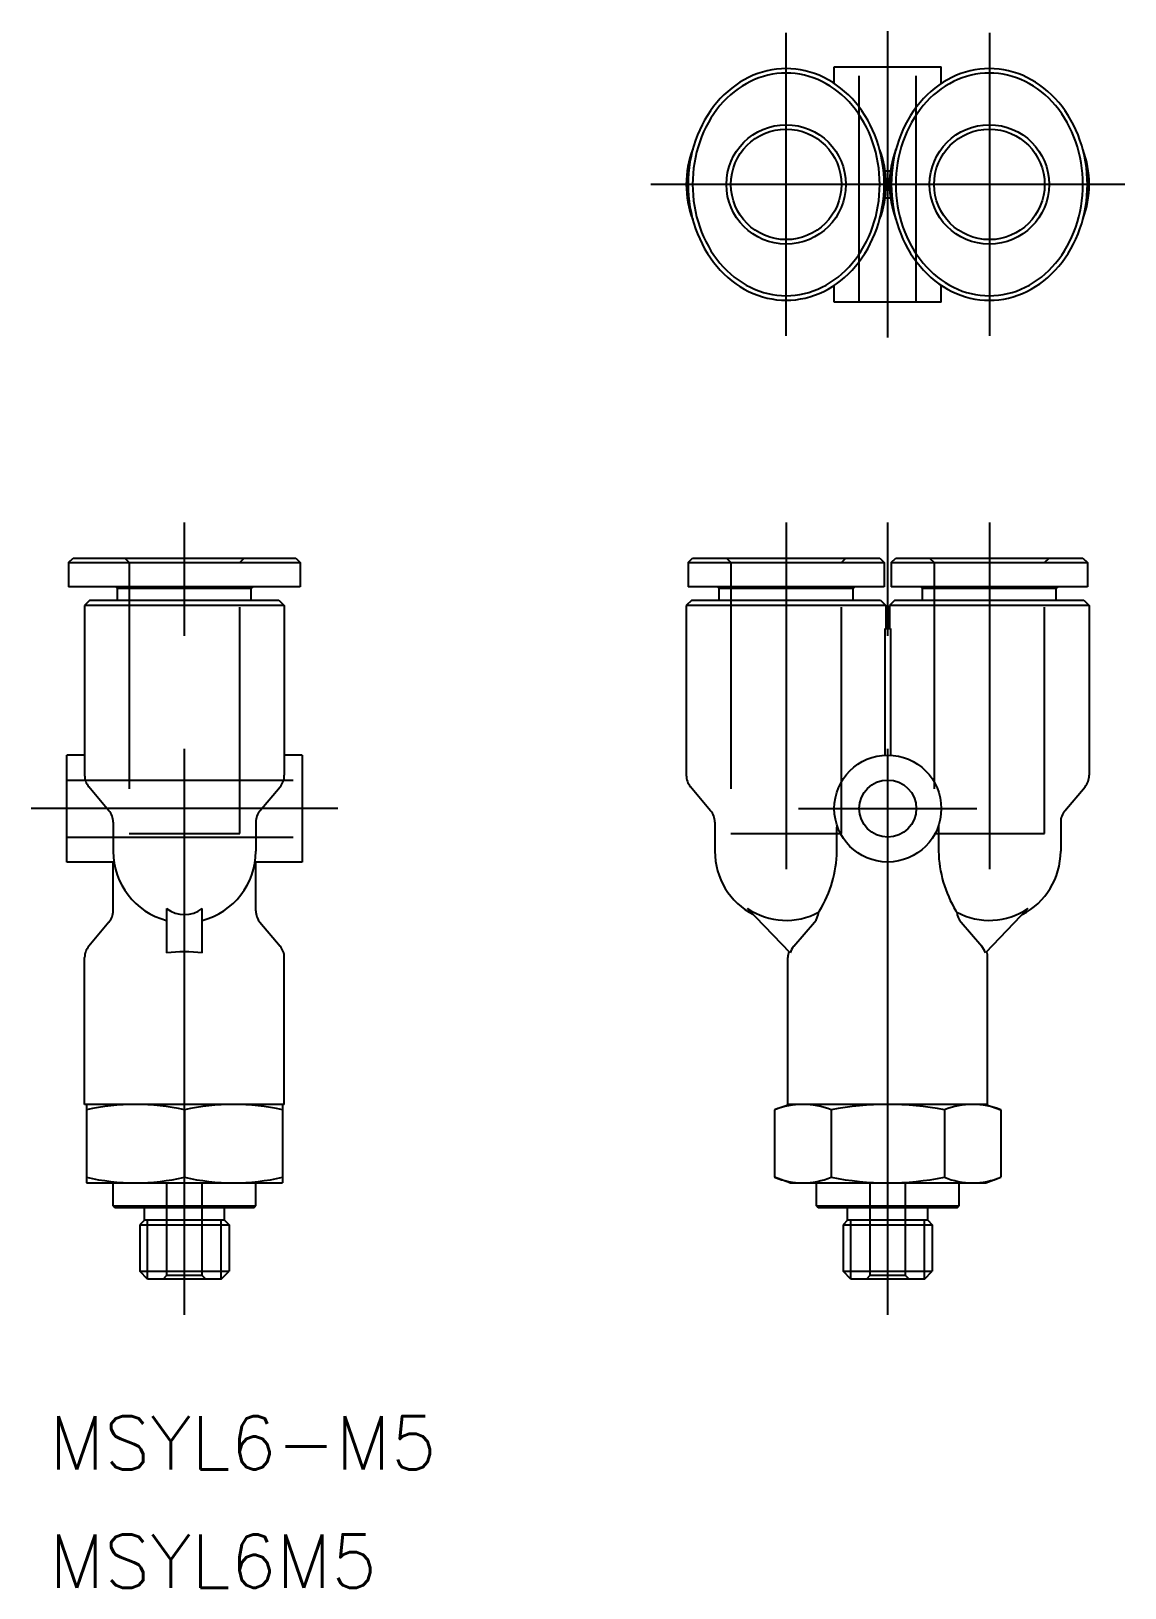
# Model space of a CAD drawing. Extents: x -48.1 to 13.3, y -17.3 to 70.
import ezdxf

# ---------------------------------------------------------------- set-up
doc = ezdxf.new("R2010")
doc.units = 0
doc.linetypes.add('CENTER', pattern=[50.8, 31.75, -6.35, 6.35, -6.35])
doc.linetypes.add('DASHED', pattern=[19.05, 12.7, -6.35])
doc.layers.get('0').update_dxf_attribs({"linetype": 'CONTINUOUS'})
doc.layers.add('CENTER', color=1, linetype='CENTER')
doc.styles.get("Standard").update_dxf_attribs({"font": 'txt.shx', "height": 3, "bigfont": 'bigfont.shx'})

msp = doc.modelspace()

# ---------------------------------------------------------------- linework, layer by layer
at = {"color": 7, "linetype": 'CONTINUOUS'}
for p, q in [((-3, 68.023), (3, 68.023)), ((-3, 67.086), (-3, 68.023)), ((3, 67.085), (3, 68.023)), ((0.15, 62.173), (-0.15, 62.173)), ((-0.15, 60.673), (0.15, 60.673)), ((-3, 54.823), (-3, 55.76)), ((3, 54.823), (3, 55.759)), ((3, 54.823), (-3, 54.823)), ((-45.953, 40.2), (-45.703, 40.45)), ((-45.953, 40.2), (-32.953, 40.2)), ((-45.953, 40.2), (-45.953, 38.85)), ((-45.703, 40.45), (-33.203, 40.45)), ((-33.203, 40.45), (-32.953, 40.2)), ((-32.953, 40.2), (-32.953, 38.85)), ((-11.2, 40.2), (-10.95, 40.45)), ((-11.2, 40.2), (-0.2, 40.2)), ((-11.2, 40.2), (-11.2, 38.85)), ((-10.95, 40.45), (-0.45, 40.45)), ((-0.45, 40.45), (-0.2, 40.2)), ((-0.2, 40.2), (-0.2, 38.85)), ((0.2, 40.2), (0.45, 40.45)), ((0.2, 40.2), (11.2, 40.2)), ((0.2, 40.2), (0.2, 38.85)), ((0.45, 40.45), (10.95, 40.45)), ((10.95, 40.45), (11.2, 40.2)), ((11.2, 40.2), (11.2, 38.85)), ((-32.953, 38.85), (-45.953, 38.85)), ((-43.203, 38.75), (-43.303, 38.85)), ((-35.703, 38.75), (-43.203, 38.75)), ((-43.203, 38.1), (-43.203, 38.75)), ((-35.703, 38.75), (-35.603, 38.85)), ((-35.703, 38.1), (-35.703, 38.75)), ((-0.2, 38.85), (-11.2, 38.85)), ((-9.45, 38.75), (-9.55, 38.85)), ((-1.95, 38.75), (-9.45, 38.75)), ((-9.45, 38.1), (-9.45, 38.75)), ((-1.95, 38.75), (-1.85, 38.85)), ((-1.95, 38.1), (-1.95, 38.75)), ((11.2, 38.85), (0.2, 38.85)), ((1.95, 38.75), (1.85, 38.85)), ((9.45, 38.75), (1.95, 38.75)), ((1.95, 38.1), (1.95, 38.75)), ((9.45, 38.75), (9.55, 38.85)), ((9.45, 38.1), (9.45, 38.75)), ((-44.753, 38.1), (-45.053, 37.8)), ((-33.853, 37.8), (-45.053, 37.8)), ((-45.053, 37.8), (-45.053, 28.265)), ((-44.753, 38.1), (-34.153, 38.1)), ((-34.153, 38.1), (-33.853, 37.8)), ((-33.853, 37.8), (-33.853, 28.265)), ((-11, 38.1), (-11.3, 37.8)), ((-0.1, 37.8), (-11.3, 37.8)), ((-11.3, 37.8), (-11.3, 28.265)), ((-11, 38.1), (-0.4, 38.1)), ((-0.4, 38.1), (-0.1, 37.8)), ((-0.1, 37.8), (-0.1, 36.5)), ((0.4, 38.1), (0.1, 37.8)), ((11.3, 37.8), (0.1, 37.8)), ((0.1, 37.8), (0.1, 36.5)), ((0.4, 38.1), (11, 38.1)), ((11, 38.1), (11.3, 37.8)), ((11.3, 37.8), (11.3, 28.265)), ((-0.15, 29.396), (-0.15, 36.5)), ((-0.15, 36.5), (0.15, 36.5)), ((0.15, 36.5), (0.15, 29.396)), ((-46.053, 23.4), (-46.053, 29.4)), ((-45.053, 29.4), (-46.053, 29.4)), ((-32.853, 29.4), (-33.853, 29.4)), ((-32.853, 29.4), (-32.853, 23.4)), ((-43.688, 26.279), (-44.818, 27.621)), ((-35.218, 26.279), (-34.088, 27.621)), ((-9.935, 26.279), (-11.065, 27.621)), ((9.935, 26.279), (11.065, 27.621)), ((-43.453, 25.635), (-43.453, 24)), ((-35.453, 25.635), (-35.453, 24)), ((-9.7, 25.635), (-9.7, 24)), ((-2.85, 25.3), (-2.844, 25.442)), ((2.844, 25.445), (2.85, 25.3)), ((9.7, 25.635), (9.7, 24)), ((-2.85, 24), (-2.85, 25.3)), ((2.85, 25.3), (2.85, 24)), ((-43.453, 23.4), (-46.053, 23.4)), ((-43.453, 23.4), (-43.415, 23.451)), ((-43.453, 20.665), (-43.453, 23.4)), ((-35.491, 23.451), (-35.453, 23.4)), ((-32.853, 23.4), (-35.453, 23.4)), ((-35.453, 20.665), (-35.453, 23.4)), ((-40.453, 20.787), (-40.453, 18.296)), ((-38.453, 18.296), (-38.453, 20.787)), ((-5.475, 18.296), (-7.863, 20.787)), ((-3.876, 20.583), (-3.826, 20.665)), ((3.826, 20.665), (3.876, 20.583)), ((7.863, 20.787), (5.475, 18.296)), ((-43.688, 20.021), (-44.818, 18.679)), ((-35.218, 20.021), (-34.088, 18.679)), ((-5.271, 18.679), (-4.115, 20.021)), ((4.115, 20.021), (5.271, 18.679)), ((-45.053, 9.8), (-45.053, 18.035)), ((-33.853, 9.8), (-33.853, 18.035)), ((-5.6, 9.8), (-5.6, 18.035)), ((5.6, 9.8), (5.6, 18.035)), ((-33.853, 9.8), (-45.053, 9.8)), ((-44.953, 9.8), (-44.953, 5.4)), ((-33.953, 9.8), (-33.953, 5.4)), ((-5.5, 9.8), (-6.351, 9.49)), ((5.6, 9.8), (-5.6, 9.8)), ((5.5, 9.8), (6.351, 9.49)), ((-39.453, 9.49), (-39.453, 5.71)), ((-6.351, 9.49), (-6.351, 5.71)), ((-3.175, 9.49), (-3.175, 5.71)), ((3.175, 9.49), (3.175, 5.71)), ((6.351, 9.49), (6.351, 5.71)), ((-44.953, 5.4), (-33.953, 5.4)), ((-43.453, 4.1), (-43.453, 5.4)), ((-35.453, 4.1), (-35.453, 5.4)), ((-5.5, 5.4), (-6.351, 5.71)), ((-5.5, 5.4), (5.5, 5.4)), ((-4, 4.1), (-4, 5.4)), ((4, 4.1), (4, 5.4)), ((5.5, 5.4), (6.351, 5.71)), ((-43.453, 4.1), (-35.453, 4.1)), ((-43.353, 4), (-43.453, 4.1)), ((-35.553, 4), (-43.353, 4)), ((-41.703, 3.3), (-41.703, 4)), ((-37.203, 3.3), (-37.203, 4)), ((-35.553, 4), (-35.453, 4.1)), ((-4, 4.1), (4, 4.1)), ((-3.9, 4), (-4, 4.1)), ((3.9, 4), (-3.9, 4)), ((-2.25, 3.3), (-2.25, 4)), ((2.25, 3.3), (2.25, 4)), ((3.9, 4), (4, 4.1)), ((-41.703, 3.3), (-41.953, 3.05)), ((-41.953, 3.05), (-41.953, 0.433)), ((-41.953, 3.05), (-36.953, 3.05)), ((-37.203, 3.3), (-41.703, 3.3)), ((-37.203, 3.3), (-36.953, 3.05)), ((-36.953, 3.05), (-36.953, 0.433)), ((-2.25, 3.3), (-2.5, 3.05)), ((-2.5, 3.05), (-2.5, 0.433)), ((-2.5, 3.05), (2.5, 3.05)), ((2.25, 3.3), (-2.25, 3.3)), ((2.25, 3.3), (2.5, 3.05)), ((2.5, 3.05), (2.5, 0.433)), ((-41.953, 0.433), (-36.953, 0.433)), ((-41.52, 0), (-41.953, 0.433)), ((-37.386, 0), (-36.953, 0.433)), ((-2.5, 0.433), (2.5, 0.433)), ((-2.067, 0), (-2.5, 0.433)), ((2.067, 0), (2.5, 0.433)), ((-37.386, 0), (-41.52, 0)), ((2.067, 0), (-2.067, 0))]:
    msp.add_line(p, q, dxfattribs=at)
at = {"color": 3, "linetype": 'DASHED'}
for p, q in [((-1.6, 54.823), (-1.6, 68.023)), ((1.6, 54.823), (1.6, 68.023)), ((-42.803, 40.45), (-42.553, 40.2)), ((-42.553, 40.2), (-42.553, 25)), ((-36.353, 40.2), (-36.103, 40.45)), ((-36.353, 25), (-36.353, 40.2)), ((-9.05, 40.45), (-8.8, 40.2)), ((-8.8, 40.2), (-8.8, 25)), ((-2.6, 40.2), (-2.35, 40.45)), ((-2.6, 25), (-2.6, 40.2)), ((2.35, 40.45), (2.6, 40.2)), ((2.6, 40.2), (2.6, 25)), ((8.8, 40.2), (9.05, 40.45)), ((8.8, 25), (8.8, 40.2)), ((-46.053, 28), (-32.853, 28)), ((-46.053, 24.8), (-32.853, 24.8)), ((-42.553, 25), (-36.353, 25)), ((-8.8, 25), (-2.6, 25)), ((2.6, 25), (8.8, 25)), ((-40.453, 5.4), (-40.453, 0.2)), ((-38.453, 0.2), (-38.453, 5.4)), ((-1, 5.4), (-1, 0.2)), ((1, 0.2), (1, 5.4)), ((-40.453, 0.2), (-40.653, 0)), ((-38.453, 0.2), (-40.453, 0.2)), ((-38.253, 0), (-38.453, 0.2)), ((-1, 0.2), (-1.2, 0)), ((1, 0.2), (-1, 0.2)), ((1.2, 0), (1, 0.2))]:
    msp.add_line(p, q, dxfattribs=at)
at = {"color": 3, "linetype": 'CONTINUOUS'}
for p, q in [((-41.52, 0), (-41.52, 3.3)), ((-37.386, 0), (-37.386, 3.3)), ((-2.067, 0), (-2.067, 3.3)), ((2.067, 0), (2.067, 3.3))]:
    msp.add_line(p, q, dxfattribs=at)
at = {"color": 7, "linetype": 'CONTINUOUS'}
for points in [[(-5.7, 54.923, 0), (-5.43, 54.931, 0), (-5.161, 54.954, 0), (-4.893, 54.993, 0), (-4.627, 55.048, 0), (-4.364, 55.118, 0), (-4.103, 55.203, 0), (-3.847, 55.303, 0), (-3.595, 55.418, 0), (-3.348, 55.547, 0), (-3.107, 55.69, 0), (-2.872, 55.848, 0), (-2.644, 56.018, 0), (-2.424, 56.202, 0), (-2.211, 56.398, 0), (-2.006, 56.607, 0), (-1.811, 56.827, 0), (-1.625, 57.058, 0), (-1.448, 57.299, 0), (-1.282, 57.551, 0), (-1.127, 57.812, 0), (-0.982, 58.081, 0), (-0.849, 58.359, 0), (-0.728, 58.644, 0), (-0.619, 58.935, 0), (-0.521, 59.233, 0), (-0.437, 59.536, 0), (-0.365, 59.843, 0), (-0.306, 60.155, 0), (-0.259, 60.469, 0), (-0.226, 60.786, 0), (-0.207, 61.104, 0), (-0.2, 61.423, 0), (-0.207, 61.742, 0), (-0.226, 62.06, 0), (-0.259, 62.377, 0), (-0.306, 62.691, 0), (-0.365, 63.002, 0), (-0.437, 63.31, 0), (-0.521, 63.612, 0), (-0.619, 63.91, 0), (-0.728, 64.202, 0), (-0.849, 64.487, 0), (-0.982, 64.764, 0), (-1.127, 65.034, 0), (-1.282, 65.295, 0), (-1.448, 65.546, 0), (-1.625, 65.788, 0), (-1.811, 66.019, 0), (-2.006, 66.239, 0), (-2.211, 66.447, 0), (-2.424, 66.644, 0), (-2.644, 66.827, 0), (-2.872, 66.998, 0), (-3.107, 67.155, 0), (-3.348, 67.299, 0), (-3.595, 67.428, 0), (-3.847, 67.543, 0), (-4.103, 67.643, 0), (-4.364, 67.728, 0), (-4.627, 67.798, 0), (-4.893, 67.852, 0), (-5.161, 67.891, 0), (-5.43, 67.915, 0), (-5.7, 67.923, 0), (-5.97, 67.915, 0), (-6.239, 67.891, 0), (-6.507, 67.852, 0), (-6.773, 67.798, 0), (-7.036, 67.728, 0), (-7.296, 67.643, 0), (-7.553, 67.543, 0), (-7.805, 67.428, 0), (-8.051, 67.299, 0), (-8.293, 67.155, 0), (-8.527, 66.998, 0), (-8.756, 66.827, 0), (-8.976, 66.644, 0), (-9.189, 66.447, 0), (-9.394, 66.239, 0), (-9.589, 66.019, 0), (-9.775, 65.788, 0), (-9.951, 65.546, 0), (-10.118, 65.295, 0), (-10.273, 65.034, 0), (-10.418, 64.764, 0), (-10.55, 64.487, 0), (-10.672, 64.202, 0), (-10.781, 63.91, 0), (-10.879, 63.613, 0), (-10.963, 63.31, 0), (-11.035, 63.002, 0), (-11.094, 62.691, 0), (-11.14, 62.377, 0), (-11.174, 62.06, 0), (-11.193, 61.742, 0), (-11.2, 61.423, 0), (-11.193, 61.104, 0), (-11.174, 60.786, 0), (-11.14, 60.469, 0), (-11.094, 60.155, 0), (-11.035, 59.843, 0), (-10.963, 59.536, 0), (-10.879, 59.233, 0), (-10.781, 58.935, 0), (-10.672, 58.644, 0), (-10.551, 58.359, 0), (-10.418, 58.081, 0), (-10.273, 57.812, 0), (-10.118, 57.551, 0), (-9.952, 57.299, 0), (-9.775, 57.058, 0), (-9.589, 56.827, 0), (-9.394, 56.607, 0), (-9.189, 56.398, 0), (-8.976, 56.202, 0), (-8.756, 56.018, 0), (-8.528, 55.848, 0), (-8.293, 55.69, 0), (-8.052, 55.547, 0), (-7.805, 55.418, 0), (-7.553, 55.303, 0), (-7.297, 55.203, 0), (-7.036, 55.118, 0), (-6.773, 55.048, 0), (-6.507, 54.993, 0), (-6.239, 54.954, 0), (-5.97, 54.931, 0), (-5.7, 54.923, 0)], [(-5.7, 55.173, 0), (-5.442, 55.18, 0), (-5.185, 55.203, 0), (-4.93, 55.24, 0), (-4.676, 55.293, 0), (-4.424, 55.36, 0), (-4.176, 55.442, 0), (-3.931, 55.538, 0), (-3.691, 55.648, 0), (-3.455, 55.773, 0), (-3.225, 55.911, 0), (-3.001, 56.062, 0), (-2.783, 56.226, 0), (-2.573, 56.403, 0), (-2.369, 56.591, 0), (-2.174, 56.792, 0), (-1.988, 57.003, 0), (-1.81, 57.225, 0), (-1.642, 57.458, 0), (-1.483, 57.7, 0), (-1.335, 57.95, 0), (-1.197, 58.21, 0), (-1.07, 58.477, 0), (-0.954, 58.751, 0), (-0.85, 59.031, 0), (-0.757, 59.317, 0), (-0.676, 59.608, 0), (-0.607, 59.904, 0), (-0.551, 60.203, 0), (-0.507, 60.506, 0), (-0.475, 60.81, 0), (-0.456, 61.116, 0), (-0.45, 61.423, 0), (-0.456, 61.729, 0), (-0.475, 62.035, 0), (-0.507, 62.34, 0), (-0.551, 62.642, 0), (-0.607, 62.941, 0), (-0.676, 63.237, 0), (-0.757, 63.528, 0), (-0.85, 63.815, 0), (-0.954, 64.095, 0), (-1.07, 64.369, 0), (-1.197, 64.636, 0), (-1.335, 64.895, 0), (-1.483, 65.146, 0), (-1.642, 65.388, 0), (-1.81, 65.62, 0), (-1.988, 65.842, 0), (-2.174, 66.054, 0), (-2.369, 66.254, 0), (-2.573, 66.443, 0), (-2.783, 66.619, 0), (-3.001, 66.784, 0), (-3.225, 66.935, 0), (-3.455, 67.073, 0), (-3.691, 67.197, 0), (-3.931, 67.307, 0), (-4.176, 67.404, 0), (-4.424, 67.485, 0), (-4.676, 67.553, 0), (-4.93, 67.605, 0), (-5.185, 67.643, 0), (-5.442, 67.665, 0), (-5.7, 67.673, 0), (-5.958, 67.665, 0), (-6.215, 67.643, 0), (-6.47, 67.605, 0), (-6.724, 67.553, 0), (-6.976, 67.485, 0), (-7.224, 67.404, 0), (-7.469, 67.307, 0), (-7.709, 67.197, 0), (-7.945, 67.073, 0), (-8.175, 66.935, 0), (-8.399, 66.784, 0), (-8.617, 66.619, 0), (-8.827, 66.443, 0), (-9.031, 66.254, 0), (-9.226, 66.054, 0), (-9.412, 65.842, 0), (-9.59, 65.62, 0), (-9.758, 65.388, 0), (-9.917, 65.146, 0), (-10.065, 64.895, 0), (-10.203, 64.636, 0), (-10.33, 64.369, 0), (-10.446, 64.095, 0), (-10.55, 63.815, 0), (-10.643, 63.528, 0), (-10.724, 63.237, 0), (-10.793, 62.941, 0), (-10.849, 62.642, 0), (-10.893, 62.34, 0), (-10.925, 62.035, 0), (-10.944, 61.729, 0), (-10.95, 61.423, 0), (-10.944, 61.116, 0), (-10.925, 60.81, 0), (-10.893, 60.506, 0), (-10.849, 60.203, 0), (-10.793, 59.904, 0), (-10.724, 59.608, 0), (-10.643, 59.317, 0), (-10.55, 59.031, 0), (-10.446, 58.751, 0), (-10.33, 58.477, 0), (-10.203, 58.21, 0), (-10.065, 57.95, 0), (-9.917, 57.7, 0), (-9.758, 57.458, 0), (-9.59, 57.225, 0), (-9.412, 57.003, 0), (-9.226, 56.792, 0), (-9.031, 56.591, 0), (-8.827, 56.403, 0), (-8.617, 56.226, 0), (-8.399, 56.062, 0), (-8.175, 55.911, 0), (-7.945, 55.773, 0), (-7.709, 55.648, 0), (-7.469, 55.538, 0), (-7.224, 55.442, 0), (-6.976, 55.36, 0), (-6.724, 55.293, 0), (-6.47, 55.24, 0), (-6.215, 55.203, 0), (-5.958, 55.18, 0), (-5.7, 55.173, 0)], [(5.7, 67.923, 0), (5.431, 67.915, 0), (5.161, 67.891, 0), (4.893, 67.852, 0), (4.627, 67.798, 0), (4.364, 67.728, 0), (4.104, 67.643, 0), (3.847, 67.543, 0), (3.596, 67.428, 0), (3.349, 67.299, 0), (3.108, 67.155, 0), (2.873, 66.998, 0), (2.645, 66.827, 0), (2.424, 66.644, 0), (2.211, 66.447, 0), (2.007, 66.239, 0), (1.811, 66.019, 0), (1.625, 65.788, 0), (1.449, 65.546, 0), (1.283, 65.295, 0), (1.127, 65.034, 0), (0.983, 64.764, 0), (0.85, 64.487, 0), (0.728, 64.202, 0), (0.619, 63.91, 0), (0.522, 63.613, 0), (0.437, 63.31, 0), (0.365, 63.002, 0), (0.306, 62.691, 0), (0.26, 62.377, 0), (0.226, 62.06, 0), (0.207, 61.742, 0), (0.2, 61.423, 0), (0.207, 61.104, 0), (0.226, 60.786, 0), (0.259, 60.469, 0), (0.306, 60.155, 0), (0.365, 59.843, 0), (0.437, 59.536, 0), (0.521, 59.233, 0), (0.618, 58.935, 0), (0.728, 58.643, 0), (0.849, 58.358, 0), (0.982, 58.081, 0), (1.127, 57.811, 0), (1.282, 57.55, 0), (1.448, 57.299, 0), (1.624, 57.057, 0), (1.811, 56.826, 0), (2.006, 56.606, 0), (2.21, 56.398, 0), (2.423, 56.201, 0), (2.644, 56.018, 0), (2.872, 55.847, 0), (3.107, 55.69, 0), (3.348, 55.546, 0), (3.595, 55.417, 0), (3.847, 55.302, 0), (4.103, 55.202, 0), (4.363, 55.117, 0), (4.627, 55.047, 0), (4.892, 54.992, 0), (5.16, 54.953, 0), (5.43, 54.93, 0), (5.7, 54.922, 0), (5.969, 54.93, 0), (6.239, 54.953, 0), (6.507, 54.992, 0), (6.773, 55.047, 0), (7.036, 55.117, 0), (7.296, 55.202, 0), (7.552, 55.302, 0), (7.804, 55.417, 0), (8.051, 55.546, 0), (8.292, 55.689, 0), (8.527, 55.847, 0), (8.755, 56.017, 0), (8.976, 56.201, 0), (9.189, 56.397, 0), (9.393, 56.606, 0), (9.589, 56.826, 0), (9.775, 57.057, 0), (9.951, 57.298, 0), (10.117, 57.55, 0), (10.273, 57.811, 0), (10.417, 58.08, 0), (10.55, 58.358, 0), (10.672, 58.643, 0), (10.781, 58.934, 0), (10.878, 59.232, 0), (10.963, 59.535, 0), (11.035, 59.843, 0), (11.094, 60.154, 0), (11.14, 60.468, 0), (11.174, 60.785, 0), (11.193, 61.103, 0), (11.2, 61.422, 0), (11.193, 61.741, 0), (11.174, 62.059, 0), (11.14, 62.376, 0), (11.094, 62.69, 0), (11.035, 63.001, 0), (10.963, 63.309, 0), (10.879, 63.612, 0), (10.781, 63.91, 0), (10.672, 64.201, 0), (10.551, 64.486, 0), (10.418, 64.764, 0), (10.273, 65.033, 0), (10.118, 65.294, 0), (9.952, 65.546, 0), (9.776, 65.787, 0), (9.589, 66.019, 0), (9.394, 66.239, 0), (9.19, 66.447, 0), (8.977, 66.643, 0), (8.756, 66.827, 0), (8.528, 66.998, 0), (8.293, 67.155, 0), (8.052, 67.298, 0), (7.805, 67.428, 0), (7.553, 67.543, 0), (7.297, 67.643, 0), (7.037, 67.728, 0), (6.773, 67.798, 0), (6.507, 67.852, 0), (6.24, 67.891, 0), (5.97, 67.915, 0), (5.7, 67.923, 0)], [(5.7, 55.172, 0), (5.958, 55.18, 0), (6.215, 55.203, 0), (6.471, 55.24, 0), (6.724, 55.292, 0), (6.976, 55.36, 0), (7.224, 55.441, 0), (7.469, 55.538, 0), (7.709, 55.648, 0), (7.945, 55.773, 0), (8.175, 55.91, 0), (8.399, 56.062, 0), (8.617, 56.226, 0), (8.828, 56.403, 0), (9.031, 56.591, 0), (9.226, 56.792, 0), (9.412, 57.003, 0), (9.59, 57.225, 0), (9.758, 57.458, 0), (9.917, 57.7, 0), (10.065, 57.95, 0), (10.203, 58.209, 0), (10.33, 58.476, 0), (10.446, 58.75, 0), (10.55, 59.031, 0), (10.643, 59.317, 0), (10.724, 59.608, 0), (10.793, 59.904, 0), (10.849, 60.203, 0), (10.893, 60.506, 0), (10.925, 60.81, 0), (10.944, 61.116, 0), (10.95, 61.423, 0), (10.944, 61.729, 0), (10.925, 62.035, 0), (10.893, 62.34, 0), (10.849, 62.642, 0), (10.793, 62.941, 0), (10.724, 63.237, 0), (10.643, 63.528, 0), (10.55, 63.815, 0), (10.446, 64.095, 0), (10.33, 64.369, 0), (10.203, 64.636, 0), (10.065, 64.895, 0), (9.917, 65.146, 0), (9.758, 65.388, 0), (9.59, 65.62, 0), (9.412, 65.842, 0), (9.226, 66.054, 0), (9.03, 66.254, 0), (8.827, 66.443, 0), (8.617, 66.62, 0), (8.399, 66.784, 0), (8.175, 66.935, 0), (7.944, 67.073, 0), (7.709, 67.197, 0), (7.468, 67.307, 0), (7.224, 67.404, 0), (6.975, 67.486, 0), (6.724, 67.553, 0), (6.47, 67.605, 0), (6.214, 67.643, 0), (5.957, 67.665, 0), (5.7, 67.673, 0), (5.442, 67.665, 0), (5.185, 67.643, 0), (4.929, 67.605, 0), (4.676, 67.553, 0), (4.424, 67.485, 0), (4.176, 67.403, 0), (3.931, 67.307, 0), (3.691, 67.197, 0), (3.455, 67.073, 0), (3.225, 66.935, 0), (3.001, 66.783, 0), (2.783, 66.619, 0), (2.572, 66.443, 0), (2.369, 66.254, 0), (2.174, 66.053, 0), (1.987, 65.842, 0), (1.81, 65.62, 0), (1.641, 65.388, 0), (1.483, 65.146, 0), (1.335, 64.895, 0), (1.197, 64.636, 0), (1.07, 64.369, 0), (0.954, 64.095, 0), (0.849, 63.814, 0), (0.757, 63.528, 0), (0.676, 63.237, 0), (0.607, 62.941, 0), (0.551, 62.642, 0), (0.507, 62.34, 0), (0.475, 62.035, 0), (0.456, 61.729, 0), (0.45, 61.422, 0), (0.456, 61.116, 0), (0.475, 60.81, 0), (0.507, 60.505, 0), (0.551, 60.203, 0), (0.607, 59.904, 0), (0.676, 59.608, 0), (0.757, 59.317, 0), (0.85, 59.031, 0), (0.954, 58.75, 0), (1.07, 58.476, 0), (1.197, 58.209, 0), (1.335, 57.95, 0), (1.483, 57.699, 0), (1.642, 57.457, 0), (1.81, 57.225, 0), (1.988, 57.003, 0), (2.174, 56.791, 0), (2.37, 56.591, 0), (2.573, 56.402, 0), (2.783, 56.226, 0), (3.001, 56.062, 0), (3.225, 55.91, 0), (3.455, 55.772, 0), (3.691, 55.648, 0), (3.931, 55.538, 0), (4.176, 55.441, 0), (4.425, 55.36, 0), (4.676, 55.292, 0), (4.93, 55.24, 0), (5.186, 55.202, 0), (5.443, 55.18, 0), (5.7, 55.172, 0)]]:
    msp.add_polyline3d(points, dxfattribs=at)
for centre, radius in [((-5.7, 61.423), 3.35), ((5.7, 61.423), 3.35), ((-5.7, 61.423), 3.1), ((5.7, 61.423), 3.1), ((0, 26.4), 3), ((0, 26.4), 1.6)]:
    msp.add_circle(centre, radius, dxfattribs=at)
for centre, radius, start, end in [((-5.7, 61.423), 5.6, 159.32779, 200.67277), ((-5.7, 61.423), 5.6, 339.3315, 20.66373), ((5.7, 61.423), 5.6, 159.32297, 200.64775), ((5.7, 61.423), 5.6, 339.33769, 20.67553), ((-44.053, 28.265), 1, 180, 220.10091), ((-34.853, 28.265), 1, 319.89909, 0), ((-10.3, 28.265), 1, 180, 220.10091), ((10.3, 28.265), 1, 319.89909, 0), ((-44.453, 25.635), 1, 0, 40.10091), ((-34.453, 25.635), 1, 139.89909, 180), ((-10.7, 25.635), 1, 0, 40.10091), ((10.7, 25.635), 1, 139.89909, 180), ((-39.453, 24), 4, 180, 255.52249), ((-39.453, 24), 4, 284.47751, 0), ((-5.7, 24), 4, 180, 242.67758), ((-9.49, 24.132), 6.641, 328.527, 358.85967), ((9.49, 24.132), 6.641, 181.14033, 211.473), ((5.7, 24), 4, 297.32242, 0), ((-44.453, 20.665), 1, 319.89909, 0), ((-39.453, 22.084), 1.638, 232.36883, 307.63117), ((-34.453, 20.665), 1, 180, 220.10091), ((-5.7, 24.001), 3.874, 236.06278, 298.07763), ((-4.862, 20.671), 0.99, 318.97009, 354.91836), ((5.7, 24.001), 3.874, 241.92237, 303.93722), ((4.862, 20.671), 0.99, 185.08164, 221.02991), ((-44.053, 18.035), 1, 139.89909, 180), ((-39.453, 11.328), 7.039, 81.83275, 98.16725), ((-34.853, 18.035), 1, 0, 40.10091), ((-4.6, 18.035), 1, 160.61565, 180), ((-4.515, 18.031), 0.996, 139.39936, 164.59415), ((4.515, 18.031), 0.996, 15.40585, 40.60064), ((4.6, 18.035), 1, 0, 19.38435), ((-42.203, -2.565), 12.365, 77.14966, 102.85034), ((-36.703, -2.565), 12.365, 77.14966, 102.85033), ((-4.763, 5.575), 4.225, 67.92595, 112.07405), ((0, -6.635), 16.435, 78.85963, 101.14037), ((4.763, 5.575), 4.225, 67.92595, 112.07405), ((-42.203, 17.765), 12.365, 257.14966, 282.85034), ((-36.703, 17.765), 12.365, 257.14966, 282.85034), ((-4.763, 9.625), 4.225, 247.92595, 292.07405), ((0, 21.835), 16.435, 258.85963, 281.14037), ((4.763, 9.625), 4.225, 247.92595, 292.07405)]:
    msp.add_arc(centre, radius, start, end, dxfattribs=at)
at = {"layer": 'CENTER', "color": 1, "linetype": 'CENTER'}
for p, q in [((-5.7, 52.923), (-5.7, 69.923)), ((0, 52.823), (0, 70.023)), ((5.7, 69.923), (5.7, 52.923)), ((13.3, 61.423), (-13.3, 61.423)), ((-39.453, -2), (-39.453, 42.45)), ((-5.7, 42.45), (-5.7, 23)), ((0, -2), (0, 42.45)), ((5.7, 42.45), (5.7, 23)), ((-30.853, 26.4), (-48.053, 26.4)), ((-5, 26.4), (5, 26.4))]:
    msp.add_line(p, q, dxfattribs=at)

# ---------------------------------------------------------------- texts
at = {"color": 7, "linetype": 'CONTINUOUS'}
for s, p in [('MSYL6-M5', (-47.034, -10.69)), ('MSYL6M5', (-47.034, -17.329))]:
    msp.add_text(s, height=3, dxfattribs=at).set_placement(p)

doc.saveas('drawing.dxf')
